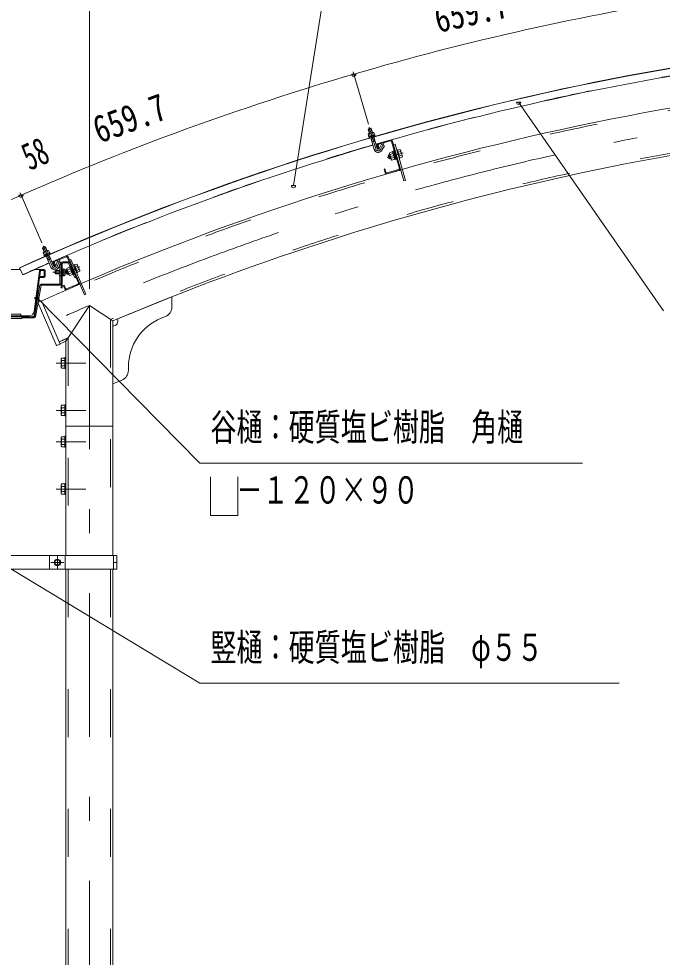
# Model space of a CAD drawing. Units: millimetres, scale not verified. Extents: x -31546 to 31551, y -14700 to 14700.
# Drawn here: x 21482 to 25778, y 5198 to 11462 of the extents above; entities that cross this region are included whole.
import ezdxf
from ezdxf.enums import TextEntityAlignment as Align

# ---------------------------------------------------------------- set-up
doc = ezdxf.new("R2010")
doc.units = ezdxf.units.MM
doc.header["$LTSCALE"] = 80
doc.linetypes.add('USER2', pattern=[10, 4, -6])
doc.linetypes.add('USER3', pattern=[24, 12, -5, 2, -5])
for name, color, linetype, lineweight in [('0-6_2-02BOLD', 7, 'Continuous', 18), ('0-7_2-12HIDDEN', 3, 'USER2', 18), ('0-8_2-22CENTER', 3, 'USER3', 18), ('0-9_2-42THIN', 4, 'Continuous', 18), ('0-A_2-52DIM', 3, 'Continuous', 18)]:
    doc.layers.add(name, color=color, linetype=linetype, lineweight=lineweight)
doc.styles.add('ＭＳ ゴシック', font='')
doc.styles.get('ＭＳ ゴシック').set_extended_font_data('MS Gothic')

msp = doc.modelspace()

# ---------------------------------------------------------------- linework, layer by layer
at = {"layer": '0-6_2-02BOLD'}
for p, q in [((23815.76, 10723.05), (23835.92, 10728.94)), ((23815.76, 10723.05), (23818.14, 10727.39)), ((23823.77, 10695.67), (23815.76, 10723.05)), ((23818.14, 10727.39), (23831.57, 10731.33)), ((23831.57, 10731.33), (23835.92, 10728.94)), ((23843.93, 10701.57), (23835.92, 10728.94)), ((23817.39, 10693.81), (23814.95, 10691.25)), ((23814.95, 10691.25), (23819.37, 10676.15)), ((23850.31, 10703.44), (23817.39, 10693.81)), ((23861.23, 10682.92), (23819.24, 10670.65)), ((23820.84, 10671.11), (23822.41, 10665.74)), ((23861.2, 10677.08), (23822.41, 10665.74)), ((23824.65, 10694.09), (23829.06, 10678.99)), ((23854.84, 10589.45), (23832.22, 10666.78)), ((23844.04, 10699.76), (23848.46, 10684.66)), ((23874.99, 10595.34), (23852.38, 10672.68)), ((23859.63, 10682.46), (23861.2, 10677.08)), ((23859.76, 10687.97), (23861.23, 10682.92)), ((23963.12, 10651.84), (23883.68, 10629.19)), ((23859.62, 10647.91), (23839.46, 10642.02)), ((23875.98, 10615.35), (23882.51, 10592.46)), ((23881.37, 10616.89), (23887.9, 10594)), ((23887.9, 10594), (23882.51, 10592.46)), ((23964.65, 10646.45), (23885.22, 10623.81)), ((23887.86, 10593.93), (23904.66, 10624.63)), ((23904.66, 10624.63), (23923.08, 10614.55)), ((23906.28, 10583.85), (23923.08, 10614.55)), ((23971.58, 10642.6), (24023.01, 10462.19)), ((23976.96, 10644.14), (24052.57, 10378.9)), ((24010.67, 10587.15), (24005.29, 10585.61)), ((24010.67, 10587.15), (24026.99, 10529.93)), ((24027.8, 10588.41), (24011.63, 10583.8)), ((24031.3, 10585.02), (24027.8, 10588.41)), ((23952.72, 10554.25), (23949.11, 10547.76)), ((23953.91, 10530.93), (23949.11, 10547.76)), ((23952.72, 10554.25), (23959.46, 10556.17)), ((23952.72, 10554.25), (23960.4, 10527.32)), ((23957.25, 10563.91), (23958.44, 10568.64)), ((23958.44, 10568.64), (23977.97, 10574.2)), ((23962.03, 10556), (23981.57, 10561.57)), ((23969.24, 10530.74), (23988.77, 10536.31)), ((23991.9, 10550.86), (23983.25, 10555.68)), ((23983.75, 10579.47), (23989.14, 10581.01)), ((23983.75, 10579.47), (24000.06, 10522.25)), ((23985.17, 10548.94), (23993.83, 10544.13)), ((23999.39, 10524.61), (23992.65, 10522.69)), ((24000.06, 10522.25), (24005.45, 10523.79)), ((24031.4, 10575.78), (24015.23, 10571.17)), ((24026.99, 10529.93), (24021.6, 10528.39)), ((24038.6, 10550.52), (24022.43, 10545.91)), ((23926.28, 10459.36), (23920.89, 10457.83)), ((23920.89, 10457.83), (23927.42, 10434.94)), ((23926.28, 10459.36), (23932.8, 10436.48)), ((24019.15, 10455.27), (23939.72, 10432.62)), ((24020.69, 10449.88), (23941.26, 10427.24)), ((21641.18, 9930.37), (21660.41, 9938.81)), ((21646.55, 9901.58), (21644.46, 9898.73)), ((21644.46, 9898.73), (21650.78, 9884.33)), ((21677.96, 9915.36), (21646.55, 9901.58)), ((21689.32, 9901.23), (21649.26, 9883.65)), ((21653.71, 9902.79), (21660.03, 9888.38)), ((21671.87, 9912.69), (21660.41, 9938.81)), ((21672.21, 9910.91), (21678.53, 9896.5)), ((21649.26, 9883.65), (21651.36, 9878.85)), ((21652.89, 9879.52), (21655.14, 9874.39)), ((21697.1, 9802.89), (21664.73, 9876.68)), ((21694.33, 9861.49), (21675.1, 9853.05)), ((21716.34, 9811.32), (21683.96, 9885.12)), ((21796.47, 9878.68), (21720.6, 9846.02)), ((21798.68, 9873.54), (21722.81, 9840.88)), ((21748.83, 9803.95), (21761.56, 9836.56)), ((21812.36, 9839.85), (21775.52, 9839.85)), ((21806.04, 9870.61), (21880.22, 9698.3)), ((21811.18, 9872.82), (21920.25, 9619.51)), ((21258.16, 9787.47), (21493.87, 9787.47)), ((21488.25, 9799.92), (21509.88, 9752.09)), ((21585.47, 9508.09), (21621.75, 9779.88)), ((21588.63, 9787.47), (21649.01, 9787.47)), ((21622.28, 9744.19), (21626.95, 9779.19)), ((21630.42, 9782.22), (21649.01, 9782.22)), ((21652.51, 9743.72), (21652.51, 9778.72)), ((21657.76, 9743.72), (21657.76, 9778.72)), ((21714.74, 9831.3), (21724.16, 9809.44)), ((21729.67, 9780.34), (21726.17, 9776.85)), ((21726.17, 9762.85), (21726.17, 9776.85)), ((21729.67, 9780.35), (21756.97, 9780.35)), ((21729.67, 9780.34), (21729.67, 9759.35)), ((21756.97, 9692.97), (21756.97, 9822.35)), ((21756.97, 9822.35), (21765.02, 9822.35)), ((21765.02, 9664.85), (21765.02, 9829.35)), ((21773.07, 9829.35), (21773.07, 9664.85)), ((21778.67, 9791.72), (21773.07, 9791.72)), ((21812.37, 9831.8), (21775.52, 9831.8)), ((21778.67, 9791.72), (21778.67, 9747.97)), ((21790.9, 9790.05), (21778.67, 9790.05)), ((21790.9, 9779.95), (21778.67, 9779.95)), ((21792.67, 9787), (21790.9, 9790.05)), ((21798.69, 9780.57), (21795.95, 9773.67)), ((21802.87, 9757.6), (21795.95, 9773.67)), ((21798.69, 9780.57), (21805.13, 9783.34)), ((21798.69, 9780.57), (21809.77, 9754.85)), ((21801.95, 9790.73), (21819.38, 9750.23)), ((21807.71, 9783.5), (21826.36, 9791.54)), ((21814.62, 9830.32), (21824.93, 9806.35)), ((21826.22, 9809.57), (21831.37, 9811.78)), ((21826.22, 9809.57), (21849.76, 9754.92)), ((21837.99, 9782.24), (21828.79, 9785.91)), ((21831.56, 9779.47), (21840.76, 9775.81)), ((21851.94, 9820.64), (21846.8, 9818.43)), ((21851.94, 9820.64), (21875.47, 9765.99)), ((21868.76, 9824.09), (21853.32, 9817.45)), ((21873.95, 9812.03), (21858.52, 9805.38)), ((21872.66, 9821.18), (21868.76, 9824.09)), ((21884.34, 9787.9), (21868.9, 9781.25)), ((21588.04, 9487.66), (21620.64, 9731.93)), ((21649.01, 9734.97), (21624.12, 9734.97)), ((21625.75, 9740.22), (21649.01, 9740.22)), ((21778.67, 9747.97), (21773.07, 9747.97)), ((21790.9, 9759.74), (21778.67, 9759.74)), ((21802.87, 9757.6), (21809.77, 9754.85)), ((21809.77, 9754.85), (21816.2, 9757.62)), ((21818.1, 9759.38), (21836.75, 9767.41)), ((21848.79, 9757.17), (21842.36, 9754.4)), ((21846.52, 9756.2), (21856.49, 9733.05)), ((21849.76, 9754.92), (21854.9, 9757.13)), ((21863.88, 9736.24), (21856.49, 9733.05)), ((21875.47, 9765.99), (21870.33, 9763.78)), ((21623.03, 9682.42), (21586.27, 9473.92)), ((21594.2, 9472.52), (21630.96, 9681.03)), ((21754.52, 9690.52), (21632.68, 9690.52)), ((21754.52, 9682.47), (21632.68, 9682.47)), ((21765.02, 9664.85), (21773.07, 9664.85)), ((21784.66, 9683.07), (21779.52, 9680.85)), ((21779.52, 9680.85), (21788.93, 9658.99)), ((21784.66, 9683.07), (21794.07, 9661.21)), ((21877.3, 9690.95), (21801.43, 9658.28)), ((21879.51, 9685.8), (21803.64, 9653.14)), ((22504.65, 9604.7), (22109.45, 9444.93)), ((22504.65, 9604.7), (22504.65, 9538.65)), ((21612, 9562.32), (21730.99, 9285.84)), ((21634.95, 9579.82), (21615.66, 9571.52)), ((21634.95, 9579.82), (21759.48, 9290.48)), ((21797.6, 9309.27), (21953.52, 9547.9)), ((21953.52, 9547.9), (22109.45, 9444.93)), ((21167.48, 9472.47), (21584.54, 9472.47)), ((21201.25, 9477.72), (21550.78, 9477.72)), ((21250.01, 9461.97), (21502.01, 9461.97)), ((21502.01, 9472.47), (21502.01, 9461.97)), ((21502.01, 9464.42), (21584.54, 9464.42)), ((22460.89, 9473.76), (22433.26, 9462.59)), ((22109.45, 9444.93), (22109.45, 7878.4)), ((21759.48, 9290.48), (21740.19, 9282.18)), ((21797.6, 9309.27), (21797.6, 7878.4)), ((21766.09, 9191.78), (21766.09, 9134.03)), ((21769.26, 9180.08), (21790.59, 9180.08)), ((21769.26, 9145.72), (21790.59, 9145.72)), ((21790.59, 9199.65), (21797.6, 9199.65)), ((21766.09, 9134.03), (21769.26, 9128.55)), ((21769.26, 9128.55), (21790.59, 9128.55)), ((22214.45, 9138.1), (22214.45, 9114.58)), ((22170.68, 9049.69), (22109.45, 9024.93)), ((21766.09, 8876.78), (21766.09, 8819.03)), ((21769.26, 8865.08), (21790.59, 8865.08)), ((21790.59, 8884.65), (21797.6, 8884.65)), ((21766.09, 8819.03), (21769.26, 8813.55)), ((21769.26, 8830.73), (21790.59, 8830.73)), ((21769.26, 8813.55), (21790.59, 8813.55)), ((22109.45, 8742.9), (21797.6, 8742.9)), ((21769.26, 8655.08), (21790.59, 8655.08)), ((21790.59, 8674.65), (21797.6, 8674.65)), ((21790.59, 8601.15), (21790.59, 8674.65)), ((21766.09, 8609.03), (21769.26, 8603.55)), ((21769.26, 8620.73), (21790.59, 8620.73)), ((21769.26, 8603.55), (21790.59, 8603.55)), ((21790.59, 8601.15), (21797.6, 8601.15)), ((21769.26, 8340.08), (21790.59, 8340.08)), ((21790.59, 8359.65), (21797.6, 8359.65)), ((21790.59, 8286.15), (21790.59, 8359.65)), ((21766.09, 8294.03), (21769.26, 8288.55)), ((21769.26, 8305.73), (21790.59, 8305.73)), ((21769.26, 8288.55), (21790.59, 8288.55)), ((21790.59, 8286.15), (21797.6, 8286.15)), ((22136.38, 7878.4), (20894.79, 7878.4)), ((21686.99, 7878.4), (21686.99, 7787.41)), ((21739.92, 7853.12), (21722.42, 7843.01)), ((21722.42, 7843.01), (21722.42, 7822.81)), ((21757.43, 7843.01), (21739.92, 7853.12)), ((21791.98, 7878.4), (21791.98, 7787.41)), ((22115.03, 7878.4), (22115.03, 7787.41)), ((22136.38, 7832.91), (22115.03, 7832.91)), ((21797.6, 7787.41), (21797.6, 1063.9)), ((22109.45, 7787.41), (22109.45, 1063.9))]:
    msp.add_line(p, q, dxfattribs=at)
for points in [[(23859.76, 10687.97), (23817.76, 10675.68), (23819.24, 10670.65)], [(23850.31, 10703.44), (23853.74, 10702.6), (23858.16, 10687.5)], [(23983.48, 10621.25), (23994.26, 10624.32), (24063.34, 10381.98), (24052.57, 10378.9)], [(23953.91, 10530.93), (23960.4, 10527.32), (23967.13, 10529.24)], [(23957.25, 10563.91), (23969.34, 10521.5), (23972.84, 10518.11), (23992.37, 10523.68)], [(23984.42, 10577.11), (23977.69, 10575.2), (23992.65, 10522.69)], [(24031.3, 10585.02), (24043.39, 10542.61), (24042.2, 10537.89), (24026.03, 10533.28)], [(21652.64, 9904.25), (21641.18, 9930.37), (21642.98, 9934.98), (21655.8, 9940.61), (21660.41, 9938.81)], [(21689.32, 9901.23), (21691.43, 9896.42), (21651.36, 9878.85)], [(21677.96, 9915.36), (21681.47, 9914.97), (21687.79, 9900.56)], [(21689.9, 9895.75), (21692.14, 9890.62), (21655.14, 9874.39)], [(21729.27, 9811.59), (21741.99, 9844.19), (21761.56, 9836.56)], [(21820.59, 9850.97), (21830.88, 9855.4), (21930.54, 9623.93), (21920.25, 9619.51)], [(21719.88, 9833.52), (21729.3, 9811.66), (21724.16, 9809.44)], [(21792.67, 9787), (21792.67, 9752.7), (21790.9, 9749.64), (21778.67, 9749.64)], [(21801.95, 9790.73), (21802.52, 9795.57), (21821.17, 9803.6)], [(21827.19, 9807.32), (21820.76, 9804.55), (21842.36, 9754.4)], [(21872.66, 9821.18), (21890.11, 9780.67), (21889.54, 9775.84), (21874.1, 9769.18)], [(21726.17, 9762.85), (21729.67, 9759.35), (21756.97, 9759.35)], [(21819.38, 9750.23), (21823.29, 9747.31), (21841.95, 9755.34)], [(21257.02, 9488.92), (21495.02, 9488.92), (21495.02, 9478.42)], [(21766.09, 9191.78), (21769.26, 9197.26), (21790.59, 9197.26)], [(21790.59, 9199.65), (21790.59, 9126.15), (21797.6, 9126.15)], [(21766.09, 8876.78), (21769.26, 8882.26), (21790.59, 8882.26)], [(21790.59, 8884.65), (21790.59, 8811.15), (21797.6, 8811.15)], [(21766.09, 8609.03), (21766.09, 8666.78), (21769.26, 8672.26), (21790.59, 8672.26)], [(21766.09, 8294.03), (21766.09, 8351.78), (21769.26, 8357.26), (21790.59, 8357.26)], [(22136.38, 7878.4), (22136.38, 7787.41), (20894.79, 7787.41)], [(21757.43, 7843.01), (21757.43, 7822.81), (21739.92, 7812.69), (21722.42, 7822.81)]]:
    msp.add_lwpolyline(points, dxfattribs=at)
for radius in [21.88, 17.15]:
    msp.add_circle((21739.92, 7832.91), radius, dxfattribs=at)
for centre, radius, start, end in [((28871.82, -6526.52), 17918.42, 90.69833, 114.33472), ((28871.82, -6526.52), 17916.67, 90.69833, 114.33472), ((28871.82, -6526.52), 17655.92, 91.146, 114.19534), ((28871.82, -6526.52), 17865.92, 98.95406, 106.26938), ((28871.82, -6526.52), 17344.08, 91.83345, 112.94801), ((23821.58, 10686.59), 8.11, 67.75682, 106.30305), ((23842.21, 10670.03), 29.79, 86.47173, 126.13219), ((23850.67, 10695.09), 8.11, 106.30305, 144.8345), ((23966.19, 10641.07), 11.2, 15.91135, 105.91135), ((28871.82, -6526.52), 17865.92, 106.33673, 113.65205), ((23881.71, 10597.29), 28, 196.27699, 331.30305), ((23881.71, 10597.29), 7, 196.25092, 331.30305), ((23886.75, 10618.42), 11.2, 105.91135, 195.91135), ((23886.75, 10618.42), 5.6, 105.91135, 195.91135), ((23966.19, 10641.07), 5.6, 15.91135, 105.91135), ((23967.57, 10564.41), 10.07, 195.91135, 236.63817), ((23998.5, 10552.74), 36.61, 174.88594, 216.93675), ((23978.38, 10526.51), 10.07, 155.18452, 195.91135), ((24002.14, 10553.78), 36.61, 354.88594, 36.93675), ((24022.27, 10580.01), 10.07, 335.18452, 15.91135), ((24033.06, 10542.11), 10.07, 15.91135, 56.63817), ((24017.62, 10460.66), 5.6, 285.91135, 15.91135), ((24017.62, 10460.66), 11.2, 285.91135, 15.91135), ((23938.18, 10438.01), 11.2, 195.91135, 285.91135), ((23938.18, 10438.01), 5.6, 195.91135, 285.91135), ((21651.63, 9894.96), 8.11, 75.1395, 113.68573), ((21674.22, 9881.19), 29.79, 93.8544, 133.51485), ((21679.39, 9907.13), 8.11, 113.68573, 152.21718), ((21725.03, 9835.73), 11.2, 113.29402, 203.29402), ((21725.03, 9835.73), 5.6, 113.29402, 203.29402), ((21775.52, 9829.35), 10.5, 90, 180), ((21800.9, 9868.4), 11.2, 23.29402, 113.29402), ((21800.9, 9868.4), 5.6, 23.29402, 113.29402), ((21812.36, 9829.35), 10.5, 23.29337, 90), ((28871.82, -6526.52), 17865.92, 113.71939, 114.33472), ((21630.42, 9778.72), 8.75, 90, 172.39799), ((21630.42, 9778.72), 3.5, 90, 172.39578), ((21649.01, 9778.72), 8.75, 0, 90), ((21649.01, 9778.72), 3.5, 0, 90), ((21722.75, 9814.13), 28, 203.65967, 338.68573), ((21722.75, 9814.13), 7, 203.63359, 338.68573), ((21775.52, 9829.35), 2.45, 90, 180), ((21784.56, 9785), 8.11, 321.46858, 0), ((21762.88, 9769.85), 29.79, 340.1709, 19.83134), ((21812.12, 9792.55), 10.07, 203.29402, 244.02084), ((21844.29, 9784.96), 36.61, 182.26862, 224.31943), ((21812.37, 9829.35), 2.45, 23.2814, 90), ((21864.35, 9815.04), 10.07, 342.5672, 23.29402), ((21847.76, 9786.45), 36.61, 2.26862, 44.31943), ((21879.94, 9778.85), 10.07, 23.29402, 64.02084), ((21624.12, 9731.47), 3.5, 90, 172.39578), ((21625.75, 9743.72), 3.5, 172.39841, 270), ((21649.01, 9743.72), 3.5, 270, 0), ((21649.01, 9743.72), 8.75, 270, 0), ((21784.56, 9754.69), 8.11, 0, 38.54625), ((21827.7, 9756.36), 10.07, 162.5672, 203.29402), ((21632.68, 9680.72), 9.8, 90, 169.99988), ((21632.68, 9680.72), 1.75, 90, 169.99973), ((21754.52, 9692.97), 2.45, 270, 0), ((21754.52, 9692.97), 10.5, 270, 0), ((21799.21, 9663.42), 11.2, 203.29402, 293.29402), ((21799.21, 9663.42), 5.6, 203.29402, 293.29402), ((21875.08, 9696.09), 5.6, 293.29402, 23.29402), ((21875.08, 9696.09), 11.2, 293.29402, 23.29402), ((21618.43, 9565.09), 7, 113.28667, 203.28667), ((22434.65, 9538.65), 70, 292.01262, 0), ((21550.78, 9512.72), 35, 270, 352.39711), ((21570.69, 9489.97), 17.5, 270, 352.39684), ((21584.54, 9474.22), 1.75, 270, 349.99973), ((21584.54, 9474.22), 9.8, 270, 350.00005), ((22564.45, 9138.1), 350, 112.01262, 180), ((22109.45, 9444.93), 35, 270, 22.01262), ((21737.42, 9288.61), 7, 203.28667, 293.28667), ((28871.82, -6526.52), 17344.08, 114.07147, 114.21169), ((21814.32, 9162.9), 48.23, 159.1357, 200.8643), ((21779.34, 9188.67), 13.24, 180, 220.42831), ((21779.34, 9137.13), 13.24, 139.56885, 180), ((22144.44, 9114.58), 70, 292.01262, 0), ((21814.32, 8847.9), 48.23, 159.1357, 200.8643), ((21779.34, 8873.67), 13.24, 180, 220.42831), ((21779.34, 8822.14), 13.24, 139.56885, 180), ((21814.32, 8637.9), 48.23, 159.13571, 200.86432), ((21779.34, 8663.67), 13.24, 180, 220.43117), ((21779.34, 8612.13), 13.24, 139.5717, 180), ((21814.32, 8322.9), 48.23, 159.13571, 200.86432), ((21779.34, 8348.67), 13.24, 180, 220.43117), ((21779.34, 8297.14), 13.24, 139.5717, 180)]:
    msp.add_arc(centre, radius, start, end, dxfattribs=at)
at = {"layer": '0-7_2-12HIDDEN'}
for p, q in [((21765.02, 9804.85), (21773.07, 9804.85)), ((21765.02, 9710.35), (21773.07, 9710.35)), ((22094.75, 9454.67), (22094.75, 7878.4)), ((21812.3, 9331.92), (21812.3, 7878.4)), ((21812.3, 7787.41), (21812.3, 1063.9)), ((22094.75, 7787.41), (22094.75, 1063.9))]:
    msp.add_line(p, q, dxfattribs=at)
for radius, start, end in [(17641.22, 91.146, 114.19611), (17867.67, 98.95406, 106.26938), (17358.77, 91.78378, 112.98013), (17867.67, 106.33672, 113.65205), (17867.67, 113.71939, 114.33472), (17358.77, 113.99666, 114.21091)]:
    msp.add_arc((28871.82, -6526.52), radius, start, end, dxfattribs=at)
at = {"layer": '0-8_2-22CENTER'}
for p, q in [((23822.16, 10738.6), (23864.92, 10592.38)), ((23918.91, 10628.8), (23897.07, 10588.89)), ((23941.42, 10536.47), (24047.44, 10566.69)), ((21645.52, 9946.61), (21706.73, 9807.1)), ((21755.59, 9850.16), (21739.05, 9807.77)), ((21891.03, 9805.08), (21789.77, 9761.48)), ((21708.67, 9769.85), (21810.17, 9769.85)), ((21751.02, 9745.35), (21787.07, 9745.35)), ((21953.52, 9547.9), (21953.52, -1281.07)), ((21731.09, 9162.9), (21930.59, 9162.9)), ((21731.09, 8847.9), (21930.59, 8847.9)), ((21731.09, 8637.9), (21930.59, 8637.9)), ((21731.09, 8322.9), (21930.59, 8322.9)), ((21783.67, 7832.91), (21696.16, 7832.91)), ((21739.92, 7876.65), (21739.92, 7789.16))]:
    msp.add_line(p, q, dxfattribs=at)
for centre, radius, start, end in [((28871.82, -6526.52), 17500, 90, 114.75879), ((23881.71, 10597.29), 17.5, 196.30305, 331.30305), ((21722.75, 9814.13), 17.5, 203.68573, 338.68573)]:
    msp.add_arc(centre, radius, start, end, dxfattribs=at)
at = {"layer": '0-9_2-42THIN'}
for p, q in [((23826.46, 10696.46), (23817.66, 10726.52)), ((23841.24, 10700.78), (23832.45, 10730.85)), ((23856.93, 10647.13), (23849.69, 10671.89)), ((23860.98, 10643.26), (23856.93, 10647.13)), ((23960.42, 10552.8), (23950.31, 10549.92)), ((23966.17, 10532.61), (23956.08, 10529.73)), ((21655.2, 9905.38), (21642.62, 9934.06)), ((21669.3, 9911.56), (21656.72, 9940.24)), ((21677.66, 9854.18), (21667.3, 9877.81)), ((21677.05, 9848.61), (21677.66, 9854.18)), ((21727.57, 9778.25), (21756.97, 9778.25)), ((21806.51, 9780.12), (21796.87, 9775.97)), ((21727.57, 9761.45), (21756.97, 9761.45)), ((21814.81, 9760.83), (21805.17, 9756.68))]:
    msp.add_line(p, q, dxfattribs=at)
for points in [[(23840.82, 10637.36), (23842.15, 10642.8), (23834.91, 10667.57)], [(21696.28, 9857.05), (21691.76, 9860.37), (21681.4, 9883.99)]]:
    msp.add_lwpolyline(points, dxfattribs=at)
at = {"layer": '0-A_2-52DIM'}
for p, q in [((21953.52, 9657.93), (21953.52, 12365.45)), ((23732.78, 11092.03), (23704.78, 11092.03)), ((23714.16, 11107.86), (23816.4, 10758.29)), ((24833.36, 10904.41), (24805.36, 10904.41)), ((25786.02, 9512.9), (24819.36, 10904.41)), ((23330.42, 10347.72), (23302.42, 10347.72)), ((21511.59, 10283.83), (21483.59, 10283.83)), ((21637.28, 9965.4), (21490.97, 10298.93)), ((21616.82, 9600.38), (21588.82, 9600.38)), ((22691.37, 8496.09), (21602.82, 9600.38)), ((22691.37, 8496.09), (25246.38, 8496.09)), ((22945.67, 8146.09), (22945.67, 8403.61)), ((22691.37, 7026.09), (20859.97, 8133)), ((22691.37, 7026.09), (25491.38, 7026.09))]:
    msp.add_line(p, q, dxfattribs=at)
for points in [[(26416.02, 13565.9), (23826.02, 13565.9), (23316.42, 10347.72)], [(22761.37, 8403.61), (22761.37, 8146.09), (22945.67, 8146.09)]]:
    msp.add_lwpolyline(points, dxfattribs=at)
for centre, radius, start, end in [((28871.86, -6526.64), 18356.79, 98.92041, 106.30302), ((28871.81, -6526.48), 18356.62, 106.30302, 113.68571), ((23718.78, 11092.03), 14, 180, 0), ((24819.36, 10904.41), 14, 180, 0), ((23316.42, 10347.72), 14, 180, 0), ((28872.77, -6528.68), 18359.03, 113.68571, 114.33461), ((21497.59, 10283.83), 14, 180, 0), ((21602.82, 9600.38), 14, 180, 0)]:
    msp.add_arc(centre, radius, start, end, dxfattribs=at)

# ---------------------------------------------------------------- texts
at = {"layer": '0-A_2-52DIM', "color": 7, "style": 'ＭＳ ゴシック'}
for s, rotation, width, p in [('659.7', 12.612, 0.8, (24293.2, 11313.37)), ('659.7', 19.994, 0.8, (22038.81, 10577.15)), ('58', 24.011, 0.65, (21576.6, 10395.66))]:
    msp.add_text(s, height=182.3, rotation=rotation, dxfattribs=dict(at, width=width)).set_placement(p, align=Align.BOTTOM_LEFT)
at = {"layer": '0-A_2-52DIM', "color": 7, "style": 'ＭＳ ゴシック', "width": 0.7}
for s, p in [('谷樋：硬質塩ビ樹脂\u3000角樋', (22761.37, 8590.97)), ('\u3000－１２０×９０', (22761.37, 8170.96)), ('竪樋：硬質塩ビ樹脂\u3000φ５５', (22761.37, 7120.97))]:
    msp.add_text(s, height=182.3, dxfattribs=at).set_placement(p, align=Align.BOTTOM_LEFT)

doc.saveas('drawing.dxf')
